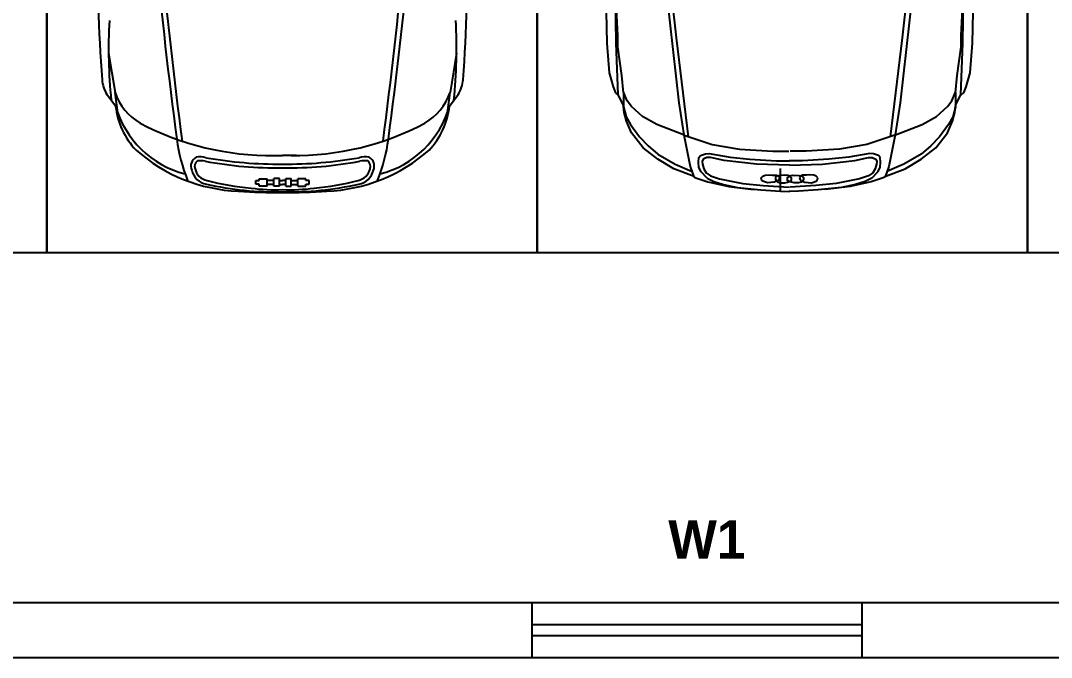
# Model space of a CAD drawing. Header units: inches. Extents: x 478327 to 492265, y -26791 to -22136.
# Drawn here: x 481550.1 to 481760.9, y -23195.1 to -23065 of the extents above; entities that cross this region are included whole.
import ezdxf

# ---------------------------------------------------------------- set-up
doc = ezdxf.new("R2010")
doc.units = ezdxf.units.IN
doc.header["$MEASUREMENT"] = 0
for name, color, linetype in [('A-GLASS', 4, 'Continuous'), ('ceco.net 92', 9, 'Continuous'), ('ceco.net 93', 161, 'Continuous'), ('I-WALL-FULL', 5, 'Continuous'), ('Parking', 7, 'Continuous')]:
    doc.layers.add(name, color=color, linetype=linetype)
doc.layers.add('I-ANNO-TEXT', color=7, linetype='Continuous', lineweight=18)
doc.styles.add('MICRO', font='')
doc.styles.get('MICRO').set_extended_font_data('MicrogrammaSSi', bold=True)

msp = doc.modelspace()

# ---------------------------------------------------------------- linework, layer by layer
for p, q in [((481518.069, -23183.889, 6.93), (481654.626, -23183.889, 6.93)), ((481722.124, -23183.889, 6.93), (482307.126, -23183.889, 6.93)), ((481518.069, -23195.139, 6.93), (481654.626, -23195.139, 6.93)), ((481722.126, -23195.139, 6.93), (482061.876, -23195.139, 6.93))]:
    msp.add_line(p, q)
at = {"layer": 'A-GLASS'}
for p, q in [((481654.626, -23183.889, 6.93), (481722.124, -23183.889, 6.93)), ((481654.626, -23188.389, 6.93), (481722.124, -23188.389, 6.93)), ((481654.626, -23190.639, 6.93), (481722.124, -23190.639, 6.93)), ((481654.626, -23195.139, 6.93), (481722.124, -23195.139, 6.93))]:
    msp.add_line(p, q, dxfattribs=at)
at = {"layer": 'ceco.net 92', "linetype": 'ByBlock', "ltscale": 0.4}
for p, q in [((481568.075, -23071.583), (481569.406, -23079.646)), ((481639.25, -23071.583), (481637.919, -23079.646)), ((481569.513, -23082.429), (481567.718, -23080.032)), ((481569.953, -23083.795), (481569.406, -23079.646)), ((481637.372, -23083.795), (481637.919, -23079.646)), ((481637.813, -23082.429), (481639.607, -23080.032)), ((481600.801, -23092.542), (481603.663, -23092.542)), ((481606.524, -23092.542), (481603.663, -23092.542)), ((481598.197, -23098.409), (481598.197, -23097.664)), ((481598.197, -23097.664), (481598.884, -23097.664)), ((481598.884, -23097.326), (481600.537, -23097.326)), ((481598.884, -23097.664), (481598.884, -23097.326)), ((481600.537, -23098.782), (481600.537, -23097.326)), ((481601.907, -23097.651), (481600.537, -23097.651)), ((481601.907, -23098.772), (481601.907, -23097.222)), ((481603.018, -23097.222), (481601.907, -23097.222)), ((481603.018, -23098.772), (481603.018, -23097.222)), ((481603.018, -23097.651), (481603.663, -23097.651)), ((481604.308, -23097.651), (481603.663, -23097.651)), ((481604.308, -23098.772), (481604.308, -23097.222)), ((481604.308, -23097.222), (481605.418, -23097.222)), ((481605.418, -23098.772), (481605.418, -23097.222)), ((481605.418, -23097.651), (481606.789, -23097.651)), ((481606.789, -23098.782), (481606.789, -23097.326)), ((481608.442, -23097.326), (481606.789, -23097.326)), ((481608.442, -23097.664), (481608.442, -23097.326)), ((481609.129, -23097.664), (481608.442, -23097.664)), ((481609.129, -23098.409), (481609.129, -23097.664)), ((481598.884, -23098.409), (481598.197, -23098.409)), ((481598.884, -23098.782), (481598.884, -23098.409)), ((481600.537, -23098.782), (481598.884, -23098.782)), ((481601.907, -23098.456), (481600.537, -23098.456)), ((481603.018, -23098.772), (481601.907, -23098.772)), ((481603.018, -23098.456), (481603.663, -23098.456)), ((481604.308, -23098.456), (481603.663, -23098.456)), ((481604.308, -23098.772), (481605.418, -23098.772)), ((481605.418, -23098.456), (481606.789, -23098.456)), ((481606.789, -23098.782), (481608.442, -23098.782)), ((481608.442, -23098.409), (481609.129, -23098.409)), ((481608.442, -23098.782), (481608.442, -23098.409))]:
    msp.add_line(p, q, dxfattribs=at)
for centre, radius, start, end in [((481849.953, -23054.929), 284.069, 178.42713, 184.46091), ((481357.373, -23054.929), 284.069, 355.53909, 1.57287), ((482631.146, -22951.501), 1058.14, 185.399043, 187.476572), ((480576.179, -22951.501), 1058.14, 352.523428, 354.600957), ((482632.248, -22951.882), 1058.14, 185.399043, 187.476572), ((480575.078, -22951.882), 1058.14, 352.523428, 354.600957), ((481670.543, -23070.685), 102.471, 176.79197, 185.90713), ((481536.783, -23070.685), 102.471, 354.09287, 3.20803), ((481574.141, -23076.29), 7.434, 185.66221, 210.2237), ((481633.184, -23076.29), 7.434, 329.7763, 354.33779), ((481580.492, -23075.79), 11.737, 199.18151, 239.49174), ((481626.833, -23075.79), 11.737, 300.50826, 340.81849), ((481588.689, -23076.998), 19.93, 195.81321, 255.6258), ((481584.897, -23080.756), 15.475, 186.20744, 223.5744), ((481618.637, -23076.998), 19.93, 284.3742, 344.18679), ((481622.429, -23080.756), 15.475, 316.4256, 353.79256), ((481601.37, -23035.014), 57.531, 242.19458, 270.56655), ((481605.955, -23035.014), 57.531, 269.43345, 297.80542), ((481618.365, -23084.078), 36.72, 187.99848, 201.69584), ((481588.96, -23084.078), 36.72, 338.30416, 352.00152), ((481596.069, -23065.992), 33.879, 228.64673, 267.5204), ((481611.256, -23065.992), 33.879, 272.4796, 311.35327), ((481586.956, -23094.699), 2.058, 118.73904, 203.69766), ((481586.828, -23097.241), 4.431, 74.32597, 101.20713), ((481586.776, -23098.428), 4.838, 77.37067, 96.4487), ((481602.988, -23008.641), 85.651, 259.93888, 270.45112), ((481604.337, -23008.641), 85.651, 269.54888, 280.06112), ((481620.497, -23097.241), 4.431, 78.79287, 105.67403), ((481620.55, -23098.428), 4.838, 83.5513, 102.62933), ((481620.369, -23094.699), 2.058, 336.30234, 61.26096), ((481588.745, -23094.679), 3.769, 192.98374, 260.03324), ((481587.074, -23094.739), 1.399, 126.9791, 200.10977), ((481588.808, -23094.557), 3.119, 192.26344, 259.28831), ((481602.795, -23012.248), 82.822, 259.59217, 270.59998), ((481604.53, -23012.248), 82.822, 269.40002, 280.40783), ((481618.518, -23094.557), 3.119, 280.71169, 347.73656), ((481618.58, -23094.679), 3.769, 279.96676, 347.01626), ((481620.252, -23094.739), 1.399, 339.89023, 53.0209), ((481602.343, -23043.914), 55.531, 255.27504, 264.71184), ((481604.982, -23043.914), 55.531, 275.28816, 284.72496), ((481602.271, -23034.769), 65.183, 257.43687, 271.22341), ((481603.056, -22972.037), 128.081, 266.21618, 270.27153), ((481602.296, -23059.378), 40.153, 262.74404, 271.95013), ((481605.054, -23034.769), 65.183, 268.77659, 282.56313), ((481605.029, -23059.378), 40.153, 268.04987, 277.25596), ((481604.27, -22972.037), 128.081, 269.72847, 273.78382)]:
    msp.add_arc(centre, radius, start, end, dxfattribs=at)
at = {"layer": 'ceco.net 93'}
for p, q in [((481669.528, -23047.016), (481669.979, -23069.55)), ((481745.157, -23047.016), (481744.706, -23069.55)), ((481684.245, -23068.478), (481682.253, -23051.325)), ((481730.44, -23068.478), (481732.432, -23051.325)), ((481681.722, -23054.915), (481684.71, -23081.775)), ((481732.964, -23054.915), (481729.975, -23081.775)), ((481671.897, -23069.55), (481671.672, -23057.069)), ((481672.236, -23067.969), (481671.728, -23057.351)), ((481742.45, -23067.969), (481742.957, -23057.351)), ((481742.788, -23069.55), (481743.014, -23057.069)), ((481672.236, -23070.284), (481672.236, -23067.969)), ((481742.45, -23070.284), (481742.45, -23067.969)), ((481669.979, -23069.55), (481670.487, -23075.65)), ((481672.292, -23080.055), (481671.897, -23069.55)), ((481673.025, -23076.158), (481672.236, -23070.284)), ((481686.702, -23088.689), (481684.245, -23068.478)), ((481727.983, -23088.689), (481730.44, -23068.478)), ((481741.66, -23076.158), (481742.45, -23070.284)), ((481742.393, -23080.055), (481742.788, -23069.55)), ((481744.706, -23069.55), (481744.198, -23075.65)), ((481670.487, -23075.65), (481671.277, -23078.474)), ((481673.364, -23079.716), (481673.025, -23076.158)), ((481741.322, -23079.716), (481741.66, -23076.158)), ((481744.198, -23075.65), (481743.409, -23078.474)), ((481671.277, -23078.474), (481671.728, -23079.716)), ((481743.409, -23078.474), (481742.957, -23079.716)), ((481671.728, -23079.716), (481672.348, -23080.281)), ((481673.364, -23082.314), (481672.292, -23080.055)), ((481674.173, -23081.358), (481673.364, -23079.603)), ((481673.364, -23079.603), (481673.364, -23082.573)), ((481740.513, -23081.358), (481741.322, -23079.603)), ((481741.322, -23079.603), (481741.322, -23082.573)), ((481741.322, -23082.314), (481742.393, -23080.055)), ((481742.957, -23079.716), (481742.337, -23080.281)), ((481673.499, -23083.72), (481673.364, -23082.438)), ((481673.364, -23082.573), (481673.903, -23084.597)), ((481675.049, -23082.505), (481674.173, -23081.358)), ((481677.274, -23084.53), (481675.049, -23082.505)), ((481684.71, -23081.775), (481685.706, -23088.291)), ((481729.975, -23081.775), (481728.979, -23088.291)), ((481737.412, -23084.53), (481739.636, -23082.505)), ((481739.636, -23082.505), (481740.513, -23081.358)), ((481741.322, -23082.573), (481740.782, -23084.597)), ((481741.187, -23083.72), (481741.322, -23082.438)), ((481673.971, -23085.475), (481673.499, -23083.72)), ((481673.903, -23084.597), (481674.847, -23086.217)), ((481680.24, -23086.217), (481677.274, -23084.53)), ((481734.445, -23086.217), (481737.412, -23084.53)), ((481740.782, -23084.597), (481739.838, -23086.217)), ((481740.715, -23085.475), (481741.187, -23083.72)), ((481675.049, -23087.905), (481673.971, -23085.475)), ((481674.847, -23086.217), (481676.667, -23088.714)), ((481685.633, -23088.31), (481680.24, -23086.217)), ((481729.052, -23088.31), (481734.445, -23086.217)), ((481739.838, -23086.217), (481738.018, -23088.714)), ((481739.636, -23087.905), (481740.715, -23085.475)), ((481677.409, -23090.942), (481675.049, -23087.905)), ((481676.667, -23088.714), (481678.42, -23090.537)), ((481685.712, -23088.307), (481687.052, -23094.791)), ((481685.787, -23088.382), (481691.518, -23090.245)), ((481728.899, -23088.382), (481723.168, -23090.245)), ((481728.973, -23088.307), (481727.633, -23094.791)), ((481738.018, -23088.714), (481736.266, -23090.537)), ((481737.277, -23090.942), (481739.636, -23087.905)), ((481680.442, -23093.304), (481677.409, -23090.942)), ((481678.42, -23090.537), (481680.442, -23092.224)), ((481691.518, -23090.245), (481697.1, -23091.214)), ((481697.1, -23091.214), (481703.948, -23091.661)), ((481717.585, -23091.214), (481710.738, -23091.661)), ((481723.168, -23090.245), (481717.585, -23091.214)), ((481736.266, -23090.537), (481734.243, -23092.224)), ((481734.243, -23093.304), (481737.277, -23090.942)), ((481680.442, -23092.224), (481683.948, -23094.316)), ((481683.678, -23095.261), (481680.442, -23093.304)), ((481688.718, -23093.87), (481688.775, -23092.962)), ((481688.775, -23092.962), (481689.172, -23092.508)), ((481689.172, -23092.508), (481690.192, -23092.167)), ((481689.682, -23093.302), (481689.455, -23093.757)), ((481690.419, -23092.962), (481689.682, -23093.302)), ((481690.192, -23092.167), (481690.93, -23092.11)), ((481691.156, -23092.962), (481690.419, -23092.962)), ((481690.93, -23092.11), (481695.182, -23092.848)), ((481693.991, -23093.529), (481691.156, -23092.962)), ((481700.569, -23094.267), (481693.991, -23093.529)), ((481695.182, -23092.848), (481699.264, -23093.302)), ((481699.264, -23093.302), (481704.651, -23093.586)), ((481703.948, -23091.661), (481707.223, -23091.661)), ((481704.651, -23093.586), (481707.429, -23093.643)), ((481710.034, -23093.586), (481707.256, -23093.643)), ((481710.738, -23091.661), (481707.463, -23091.661)), ((481715.421, -23093.302), (481710.034, -23093.586)), ((481714.117, -23094.267), (481720.694, -23093.529)), ((481719.503, -23092.848), (481715.421, -23093.302)), ((481723.756, -23092.11), (481719.503, -23092.848)), ((481720.694, -23093.529), (481723.529, -23092.962)), ((481723.529, -23092.962), (481724.266, -23092.962)), ((481724.493, -23092.167), (481723.756, -23092.11)), ((481724.266, -23092.962), (481725.003, -23093.302)), ((481725.514, -23092.508), (481724.493, -23092.167)), ((481725.003, -23093.302), (481725.23, -23093.757)), ((481725.91, -23092.962), (481725.514, -23092.508)), ((481725.967, -23093.87), (481725.91, -23092.962)), ((481734.243, -23092.224), (481730.738, -23094.316)), ((481731.007, -23095.261), (481734.243, -23093.304)), ((481687.858, -23096.814), (481683.678, -23095.261)), ((481683.948, -23094.316), (481687.453, -23095.801)), ((481687.052, -23094.791), (481687.796, -23096.877)), ((481688.775, -23094.949), (481688.718, -23093.87)), ((481689.285, -23095.857), (481688.775, -23094.949)), ((481689.455, -23093.757), (481689.569, -23094.267)), ((481689.569, -23094.267), (481689.852, -23095.233)), ((481689.852, -23095.233), (481690.306, -23096.084)), ((481707.316, -23094.495), (481700.569, -23094.267)), ((481705.501, -23099.831), (481705.501, -23095.176)), ((481707.37, -23094.495), (481714.117, -23094.267)), ((481724.833, -23095.233), (481724.38, -23096.084)), ((481725.117, -23094.267), (481724.833, -23095.233)), ((481725.23, -23093.757), (481725.117, -23094.267)), ((481725.4, -23095.857), (481725.91, -23094.949)), ((481725.91, -23094.949), (481725.967, -23093.87)), ((481726.828, -23096.814), (481731.007, -23095.261)), ((481727.633, -23094.791), (481726.889, -23096.877)), ((481730.738, -23094.316), (481727.232, -23095.801)), ((481687.796, -23096.877), (481688.168, -23097.101)), ((481688.168, -23097.101), (481690.625, -23097.921)), ((481690.476, -23097.163), (481689.285, -23095.857)), ((481690.306, -23096.084), (481691.156, -23096.652)), ((481690.476, -23097.163), (481691.837, -23097.844)), ((481691.156, -23096.652), (481693.027, -23097.276)), ((481693.027, -23097.276), (481697.79, -23098.241)), ((481701.554, -23097.103), (481701.86, -23096.758)), ((481701.631, -23097.448), (481701.554, -23097.103)), ((481701.784, -23097.678), (481701.631, -23097.448)), ((481702.243, -23097.908), (481701.784, -23097.678)), ((481701.86, -23096.758), (481702.396, -23096.528)), ((481702.396, -23096.528), (481703.2, -23096.49)), ((481703.2, -23096.49), (481703.851, -23096.528)), ((481703.851, -23096.528), (481704.655, -23096.566)), ((481704.923, -23097.716), (481704.234, -23097.946)), ((481704.502, -23097.026), (481704.464, -23097.333)), ((481704.464, -23097.333), (481704.617, -23097.678)), ((481704.693, -23096.758), (481704.502, -23097.026)), ((481704.617, -23097.678), (481704.961, -23097.946)), ((481704.655, -23096.566), (481705.229, -23096.835)), ((481705.421, -23096.643), (481704.693, -23096.758)), ((481705.153, -23097.525), (481704.923, -23097.716)), ((481705.268, -23097.103), (481705.153, -23097.525)), ((481705.191, -23096.835), (481705.268, -23097.103)), ((481706.378, -23096.566), (481705.421, -23096.643)), ((481706.761, -23096.566), (481706.378, -23096.605)), ((481707.144, -23096.605), (481706.761, -23096.566)), ((481706.929, -23097.141), (481707.006, -23096.95)), ((481706.929, -23097.41), (481706.929, -23097.141)), ((481706.968, -23097.678), (481706.929, -23097.41)), ((481707.312, -23097.87), (481706.968, -23097.678)), ((481707.006, -23096.95), (481707.312, -23096.758)), ((481707.373, -23096.758), (481707.144, -23096.605)), ((481707.312, -23096.758), (481707.542, -23096.605)), ((481707.68, -23096.95), (481707.373, -23096.758)), ((481707.373, -23097.87), (481707.718, -23097.678)), ((481707.542, -23096.605), (481707.925, -23096.566)), ((481707.756, -23097.141), (481707.68, -23096.95)), ((481707.718, -23097.678), (481707.756, -23097.41)), ((481707.756, -23097.41), (481707.756, -23097.141)), ((481707.925, -23096.566), (481708.307, -23096.605)), ((481708.307, -23096.566), (481709.265, -23096.643)), ((481709.265, -23096.643), (481709.992, -23096.758)), ((481709.494, -23096.835), (481709.418, -23097.103)), ((481709.418, -23097.103), (481709.533, -23097.525)), ((481710.03, -23096.566), (481709.456, -23096.835)), ((481709.533, -23097.525), (481709.762, -23097.716)), ((481710.069, -23097.678), (481709.724, -23097.946)), ((481709.762, -23097.716), (481710.451, -23097.946)), ((481709.992, -23096.758), (481710.183, -23097.026)), ((481710.834, -23096.528), (481710.03, -23096.566)), ((481710.222, -23097.333), (481710.069, -23097.678)), ((481710.183, -23097.026), (481710.222, -23097.333)), ((481711.485, -23096.49), (481710.834, -23096.528)), ((481712.289, -23096.528), (481711.485, -23096.49)), ((481712.825, -23096.758), (481712.289, -23096.528)), ((481712.442, -23097.908), (481712.902, -23097.678)), ((481713.131, -23097.103), (481712.825, -23096.758)), ((481712.902, -23097.678), (481713.055, -23097.448)), ((481713.055, -23097.448), (481713.131, -23097.103)), ((481721.658, -23097.276), (481716.895, -23098.241)), ((481723.529, -23096.652), (481721.658, -23097.276)), ((481724.209, -23097.163), (481722.849, -23097.844)), ((481724.38, -23096.084), (481723.529, -23096.652)), ((481726.517, -23097.101), (481724.061, -23097.921)), ((481724.209, -23097.163), (481725.4, -23095.857)), ((481726.889, -23096.877), (481726.517, -23097.101)), ((481690.625, -23097.921), (481694.942, -23098.889)), ((481691.837, -23097.844), (481693.821, -23098.468)), ((481693.821, -23098.468), (481696.713, -23099.036)), ((481694.942, -23098.889), (481700.003, -23099.485)), ((481696.713, -23099.036), (481701.476, -23099.547)), ((481697.79, -23098.241), (481701.986, -23098.639)), ((481701.476, -23099.547), (481705.501, -23099.831)), ((481701.986, -23098.639), (481707.259, -23098.979)), ((481702.856, -23098.1), (481702.243, -23097.908)), ((481703.507, -23098.023), (481702.856, -23098.1)), ((481704.234, -23097.946), (481703.507, -23098.023)), ((481704.961, -23097.946), (481705.536, -23098.138)), ((481705.501, -23099.831), (481707.429, -23099.887)), ((481705.536, -23098.138), (481706.378, -23098.1)), ((481706.378, -23098.1), (481706.914, -23097.985)), ((481706.914, -23097.985), (481707.373, -23097.87)), ((481709.184, -23099.831), (481707.256, -23099.887)), ((481707.771, -23097.985), (481707.312, -23097.87)), ((481712.699, -23098.639), (481707.426, -23098.979)), ((481708.307, -23098.1), (481707.771, -23097.985)), ((481709.15, -23098.138), (481708.307, -23098.1)), ((481709.724, -23097.946), (481709.15, -23098.138)), ((481713.21, -23099.547), (481709.184, -23099.831)), ((481710.451, -23097.946), (481711.179, -23098.023)), ((481711.179, -23098.023), (481711.83, -23098.1)), ((481711.83, -23098.1), (481712.442, -23097.908)), ((481716.895, -23098.241), (481712.699, -23098.639)), ((481717.972, -23099.036), (481713.21, -23099.547)), ((481719.744, -23098.889), (481714.682, -23099.485)), ((481720.864, -23098.468), (481717.972, -23099.036)), ((481724.061, -23097.921), (481719.744, -23098.889)), ((481722.849, -23097.844), (481720.864, -23098.468))]:
    msp.add_line(p, q, dxfattribs=at)
at = {"layer": 'I-WALL-FULL'}
for p, q in [((481326.086, -23183.889, 6.93), (481654.626, -23183.889, 6.93)), ((481654.626, -23183.889, 6.93), (481654.626, -23195.139, 6.93)), ((481722.126, -23183.889, 6.93), (481962.876, -23183.889, 6.93)), ((481722.126, -23183.889, 6.93), (481722.126, -23195.139, 6.93)), ((480946.934, -23195.139, 6.93), (481580.376, -23195.139, 6.93)), ((481580.376, -23195.139, 6.93), (481654.626, -23195.139, 6.93)), ((481722.126, -23195.139, 6.93), (481962.876, -23195.139, 6.93)), ((481722.126, -23195.139, 6.93), (482061.876, -23195.139, 6.93))]:
    msp.add_line(p, q, dxfattribs=at)
at = {"layer": 'Parking'}
for p, q in [((481555.447, -22919.538), (481555.447, -23112.338)), ((481555.447, -22919.538), (481555.447, -23112.338)), ((481555.447, -23112.338), (481555.447, -22919.538)), ((481555.447, -22919.538), (481555.447, -23112.338)), ((481555.447, -22919.538), (481555.447, -23112.338)), ((481655.747, -22919.538), (481655.747, -23112.338)), ((481655.747, -23112.338), (481655.747, -22919.538)), ((481655.747, -22919.538), (481655.747, -23112.338)), ((481655.747, -22919.538), (481655.747, -23112.338)), ((481655.747, -23112.338), (481655.747, -22919.538)), ((481655.747, -22919.538), (481655.747, -23112.338)), ((481756.047, -22919.538), (481756.047, -23112.338)), ((481756.047, -23112.338), (481756.047, -22919.538)), ((481756.047, -22919.538), (481756.047, -23112.338)), ((481756.047, -22919.538), (481756.047, -23112.338)), ((481756.047, -23112.338), (481756.047, -22919.538)), ((481756.047, -22919.538), (481756.047, -23112.338)), ((481455.147, -23112.338), (481555.447, -23112.338)), ((481555.447, -23112.338), (481655.747, -23112.338)), ((481555.447, -23112.338), (481655.747, -23112.338)), ((481655.747, -23112.338), (481756.047, -23112.338)), ((481655.747, -23112.338), (481756.047, -23112.338)), ((481756.047, -23112.338), (481856.347, -23112.338)), ((481756.047, -23112.338), (481856.347, -23112.338))]:
    msp.add_line(p, q, dxfattribs=at)

# ---------------------------------------------------------------- texts
at = {"layer": 'I-ANNO-TEXT', "insert": (481682.553, -23167.099, 6.93), "char_height": 7.875, "attachment_point": 1, "style": 'MICRO'}
msp.add_mtext_dynamic_manual_height_columns('{\\fBahnschrift Light|b1|i0|c0|p34;W1}', width=7.40993, gutter_width=1.5, heights=[0], dxfattribs=at)

doc.saveas('drawing.dxf')
